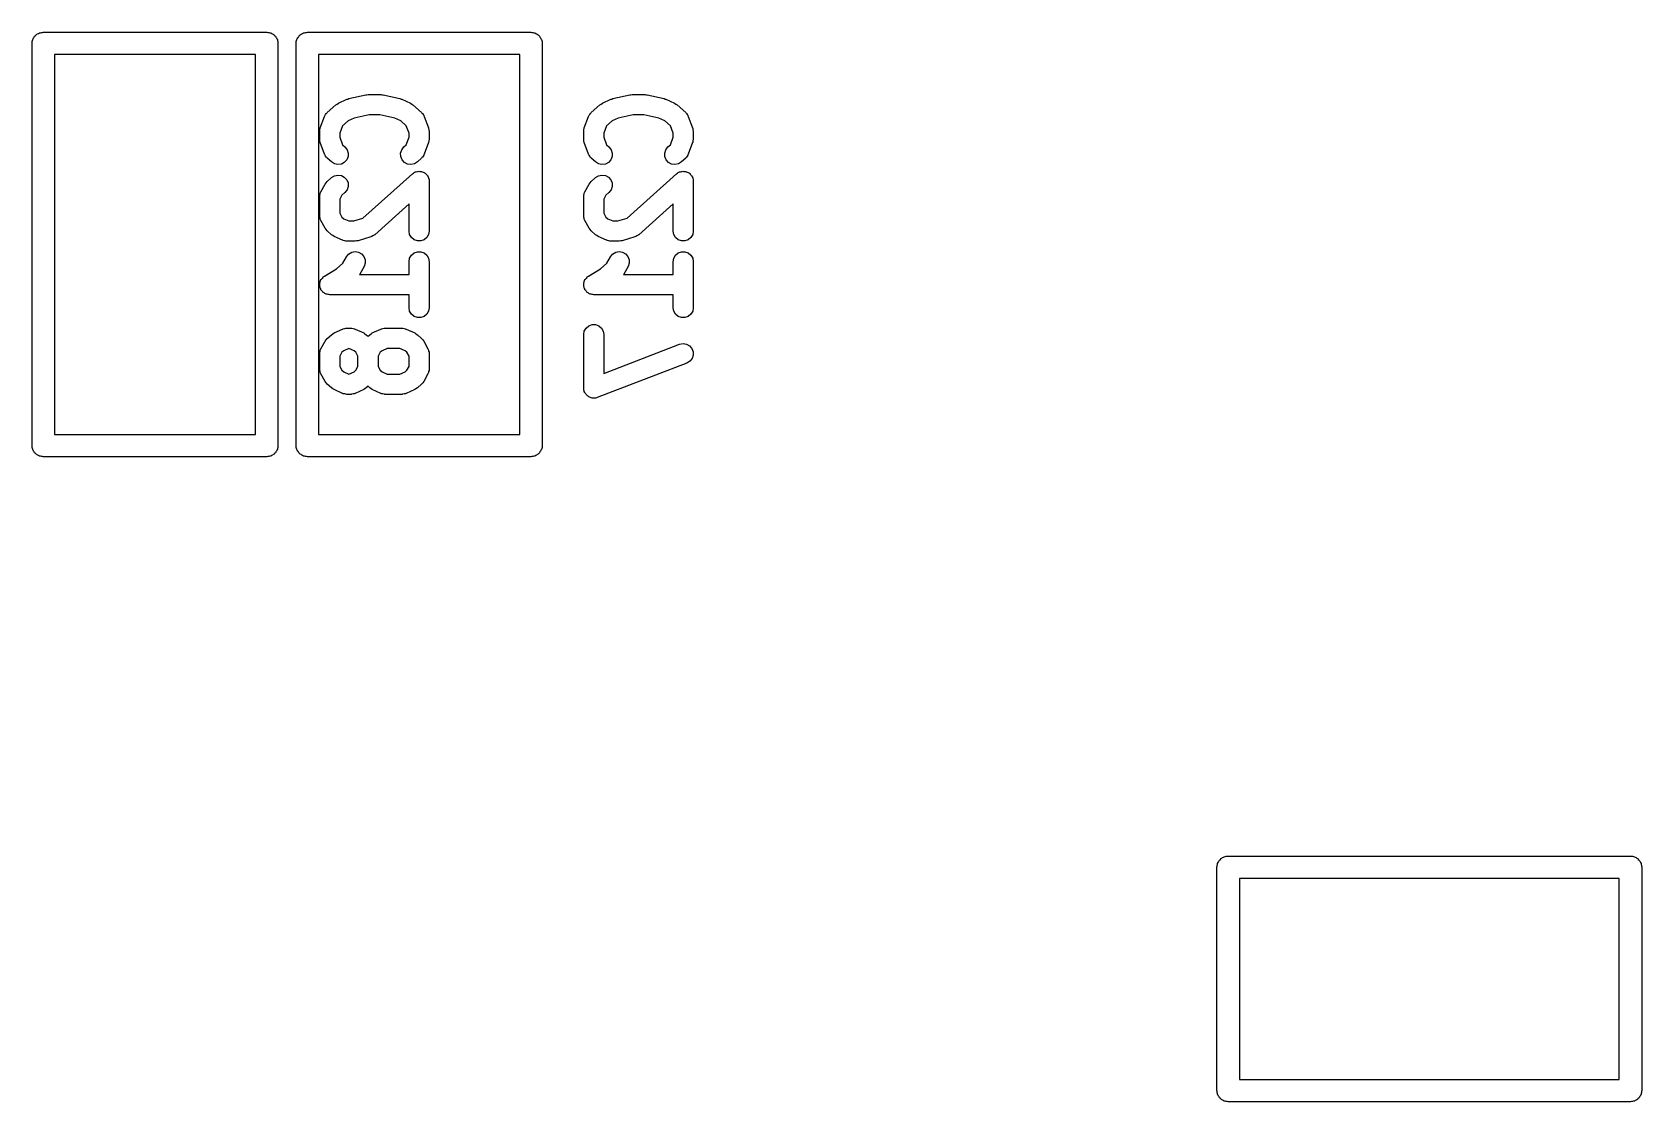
# Model space of a CAD drawing. Extents: x 103 to 139.4, y -103.3 to -91.2.
# Drawn here: x 130.3 to 139.44, y -97.7 to -91.62 of the extents above; entities that cross this region are included whole.
import ezdxf

# ---------------------------------------------------------------- set-up
doc = ezdxf.new("R2010")
doc.units = 0
doc.header["$MEASUREMENT"] = 0
doc.layers.add('BLACK', color=7, linetype='CONTINUOUS')

msp = doc.modelspace()

# ---------------------------------------------------------------- linework, layer by layer
at = {"layer": 'Black'}
for p, q in [((130.302, -91.6718), (130.304, -91.6666)), ((130.302, -91.6774), (130.302, -91.6718)), ((130.302, -91.6829), (130.302, -91.6774)), ((130.302, -93.9689), (130.302, -91.6829)), ((130.304, -91.6666), (130.305, -91.6612)), ((130.305, -91.6612), (130.308, -91.6563)), ((130.308, -91.6563), (130.31, -91.6511)), ((130.31, -91.6511), (130.314, -91.6469)), ((130.314, -91.6469), (130.316, -91.6421)), ((130.316, -91.6421), (130.321, -91.6385)), ((130.321, -91.6385), (130.324, -91.6342)), ((130.324, -91.6342), (130.329, -91.6315)), ((130.329, -91.6315), (130.333, -91.6279)), ((130.333, -91.6279), (130.338, -91.626)), ((130.338, -91.626), (130.343, -91.6232)), ((130.343, -91.6232), (130.349, -91.6222)), ((130.349, -91.6222), (130.354, -91.6203)), ((130.354, -91.6203), (130.36, -91.6203)), ((130.36, -91.6203), (130.365, -91.6194)), ((130.365, -91.6194), (131.635, -91.6194)), ((131.635, -91.6194), (131.64, -91.6203)), ((131.64, -91.6203), (131.646, -91.6203)), ((131.646, -91.6203), (131.651, -91.6222)), ((131.651, -91.6222), (131.657, -91.6232)), ((131.657, -91.6232), (131.662, -91.626)), ((131.662, -91.626), (131.667, -91.6279)), ((131.667, -91.6279), (131.671, -91.6315)), ((131.671, -91.6315), (131.676, -91.6342)), ((131.676, -91.6342), (131.679, -91.6385)), ((131.679, -91.6385), (131.684, -91.6421)), ((131.684, -91.6421), (131.686, -91.6469)), ((131.686, -91.6469), (131.69, -91.6511)), ((131.69, -91.6511), (131.692, -91.6563)), ((131.692, -91.6563), (131.695, -91.6612)), ((131.695, -91.6612), (131.696, -91.6666)), ((131.696, -91.6666), (131.698, -91.6718)), ((131.698, -91.6718), (131.698, -91.6774)), ((131.698, -91.6774), (131.698, -91.6829)), ((131.698, -91.6829), (131.698, -93.9689)), ((131.802, -91.6718), (131.804, -91.6666)), ((131.802, -91.6774), (131.802, -91.6718)), ((131.802, -91.6829), (131.802, -91.6774)), ((131.802, -93.9689), (131.802, -91.6829)), ((131.804, -91.6666), (131.805, -91.6612)), ((131.805, -91.6612), (131.808, -91.6563)), ((131.808, -91.6563), (131.81, -91.6511)), ((131.81, -91.6511), (131.814, -91.6469)), ((131.814, -91.6469), (131.816, -91.6421)), ((131.816, -91.6421), (131.821, -91.6385)), ((131.821, -91.6385), (131.824, -91.6342)), ((131.824, -91.6342), (131.829, -91.6315)), ((131.829, -91.6315), (131.833, -91.6279)), ((131.833, -91.6279), (131.838, -91.626)), ((131.838, -91.626), (131.843, -91.6232)), ((131.843, -91.6232), (131.849, -91.6222)), ((131.849, -91.6222), (131.854, -91.6203)), ((131.854, -91.6203), (131.86, -91.6203)), ((131.86, -91.6203), (131.865, -91.6194)), ((131.865, -91.6194), (133.135, -91.6194)), ((133.135, -91.6194), (133.14, -91.6203)), ((133.14, -91.6203), (133.146, -91.6203)), ((133.146, -91.6203), (133.151, -91.6222)), ((133.151, -91.6222), (133.157, -91.6232)), ((133.157, -91.6232), (133.162, -91.626)), ((133.162, -91.626), (133.167, -91.6279)), ((133.167, -91.6279), (133.171, -91.6315)), ((133.171, -91.6315), (133.176, -91.6342)), ((133.176, -91.6342), (133.179, -91.6385)), ((133.179, -91.6385), (133.184, -91.6421)), ((133.184, -91.6421), (133.186, -91.6469)), ((133.186, -91.6469), (133.19, -91.6511)), ((133.19, -91.6511), (133.192, -91.6563)), ((133.192, -91.6563), (133.195, -91.6612)), ((133.195, -91.6612), (133.196, -91.6666)), ((133.196, -91.6666), (133.198, -91.6718)), ((133.198, -91.6718), (133.198, -91.6774)), ((133.198, -91.6774), (133.198, -91.6829)), ((133.198, -91.6829), (133.198, -93.9689)), ((130.428, -91.7464), (130.428, -93.9054)), ((131.571, -91.7464), (130.428, -91.7464)), ((131.571, -93.9054), (131.571, -91.7464)), ((131.928, -91.7464), (131.928, -93.9054)), ((133.071, -91.7464), (131.928, -91.7464)), ((133.071, -93.9054), (133.071, -91.7464)), ((132.1, -91.9972), (132.197, -91.9755)), ((132.197, -91.9755), (132.203, -91.9752)), ((132.203, -91.9752), (132.21, -91.9741)), ((132.21, -91.9741), (132.282, -91.9741)), ((132.282, -91.9741), (132.288, -91.9752)), ((132.288, -91.9752), (132.295, -91.9755)), ((132.295, -91.9755), (132.391, -91.9972)), ((133.6, -91.9972), (133.697, -91.9755)), ((133.697, -91.9755), (133.703, -91.9752)), ((133.703, -91.9752), (133.71, -91.9741)), ((133.71, -91.9741), (133.782, -91.9741)), ((133.782, -91.9741), (133.788, -91.9752)), ((133.788, -91.9752), (133.795, -91.9755)), ((133.795, -91.9755), (133.891, -91.9972)), ((131.978, -92.0758), (132.026, -92.0323)), ((132.026, -92.0323), (132.034, -92.0276)), ((132.034, -92.0276), (132.041, -92.0226)), ((132.041, -92.0226), (132.089, -92.0009)), ((132.089, -92.0009), (132.095, -91.9995)), ((132.095, -91.9995), (132.1, -91.9972)), ((132.391, -91.9972), (132.397, -91.9995)), ((132.397, -91.9995), (132.402, -92.0009)), ((132.402, -92.0009), (132.451, -92.0226)), ((132.451, -92.0226), (132.458, -92.0276)), ((132.458, -92.0276), (132.465, -92.0323)), ((132.465, -92.0323), (132.514, -92.0758)), ((133.478, -92.0758), (133.526, -92.0323)), ((133.526, -92.0323), (133.534, -92.0276)), ((133.534, -92.0276), (133.541, -92.0226)), ((133.541, -92.0226), (133.589, -92.0009)), ((133.589, -92.0009), (133.595, -91.9995)), ((133.595, -91.9995), (133.6, -91.9972)), ((133.891, -91.9972), (133.897, -91.9995)), ((133.897, -91.9995), (133.902, -92.0009)), ((133.902, -92.0009), (133.951, -92.0226)), ((133.951, -92.0226), (133.958, -92.0276)), ((133.958, -92.0276), (133.965, -92.0323)), ((133.965, -92.0323), (134.014, -92.0758)), ((131.938, -92.1638), (131.962, -92.0985)), ((131.962, -92.0985), (131.964, -92.0951)), ((131.964, -92.0951), (131.966, -92.0915)), ((131.966, -92.0915), (131.969, -92.0866)), ((131.969, -92.0866), (131.972, -92.0813)), ((131.972, -92.0813), (131.975, -92.0789)), ((131.975, -92.0789), (131.978, -92.0758)), ((132.065, -92.1514), (132.049, -92.1939)), ((132.096, -92.1232), (132.065, -92.1514)), ((132.131, -92.1075), (132.096, -92.1232)), ((132.216, -92.0884), (132.131, -92.1075)), ((132.276, -92.0884), (132.216, -92.0884)), ((132.361, -92.1075), (132.276, -92.0884)), ((132.396, -92.1232), (132.361, -92.1075)), ((132.427, -92.1514), (132.396, -92.1232)), ((132.443, -92.1939), (132.427, -92.1514)), ((132.514, -92.0758), (132.516, -92.0789)), ((132.516, -92.0789), (132.519, -92.0813)), ((132.519, -92.0813), (132.522, -92.0866)), ((132.522, -92.0866), (132.526, -92.0915)), ((132.526, -92.0915), (132.527, -92.0951)), ((132.527, -92.0951), (132.529, -92.0985)), ((132.529, -92.0985), (132.553, -92.1638)), ((133.438, -92.1638), (133.462, -92.0985)), ((133.462, -92.0985), (133.464, -92.0951)), ((133.464, -92.0951), (133.466, -92.0915)), ((133.466, -92.0915), (133.469, -92.0866)), ((133.469, -92.0866), (133.472, -92.0813)), ((133.472, -92.0813), (133.475, -92.0789)), ((133.475, -92.0789), (133.478, -92.0758)), ((133.565, -92.1514), (133.549, -92.1939)), ((133.596, -92.1232), (133.565, -92.1514)), ((133.631, -92.1075), (133.596, -92.1232)), ((133.716, -92.0884), (133.631, -92.1075)), ((133.776, -92.0884), (133.716, -92.0884)), ((133.861, -92.1075), (133.776, -92.0884)), ((133.896, -92.1232), (133.861, -92.1075)), ((133.927, -92.1514), (133.896, -92.1232)), ((133.943, -92.1939), (133.927, -92.1514)), ((134.014, -92.0758), (134.016, -92.0789)), ((134.016, -92.0789), (134.019, -92.0813)), ((134.019, -92.0813), (134.022, -92.0866)), ((134.022, -92.0866), (134.026, -92.0915)), ((134.026, -92.0915), (134.027, -92.0951)), ((134.027, -92.0951), (134.029, -92.0985)), ((134.029, -92.0985), (134.053, -92.1638)), ((131.935, -92.1833), (131.936, -92.1736)), ((131.935, -92.1835), (131.935, -92.1833)), ((131.935, -92.1836), (131.935, -92.1835)), ((131.935, -92.2272), (131.935, -92.1836)), ((131.935, -92.2273), (131.935, -92.2272)), ((131.935, -92.2275), (131.935, -92.2273)), ((131.936, -92.2371), (131.935, -92.2275)), ((131.936, -92.1736), (131.938, -92.1641)), ((131.938, -92.2467), (131.936, -92.2371)), ((131.938, -92.1639), (131.938, -92.1638)), ((131.938, -92.1641), (131.938, -92.1639)), ((131.938, -92.2468), (131.938, -92.2467)), ((131.938, -92.247), (131.938, -92.2468)), ((131.962, -92.3123), (131.938, -92.247)), ((132.049, -92.1939), (132.049, -92.2169)), ((132.049, -92.2169), (132.065, -92.2594)), ((132.427, -92.2594), (132.443, -92.2169)), ((132.443, -92.2169), (132.443, -92.1939)), ((132.553, -92.247), (132.529, -92.3123)), ((132.553, -92.1638), (132.553, -92.1639)), ((132.553, -92.1639), (132.554, -92.1641)), ((132.554, -92.2467), (132.553, -92.2468)), ((132.553, -92.2468), (132.553, -92.247)), ((132.554, -92.1641), (132.555, -92.1737)), ((132.555, -92.2371), (132.554, -92.2467)), ((132.555, -92.1737), (132.557, -92.1833)), ((132.557, -92.2275), (132.555, -92.2371)), ((132.557, -92.1833), (132.557, -92.1835)), ((132.557, -92.1835), (132.557, -92.1836)), ((132.557, -92.1836), (132.557, -92.2272)), ((132.557, -92.2272), (132.557, -92.2273)), ((132.557, -92.2273), (132.557, -92.2275)), ((133.435, -92.1833), (133.436, -92.1736)), ((133.435, -92.1835), (133.435, -92.1833)), ((133.435, -92.1836), (133.435, -92.1835)), ((133.435, -92.2272), (133.435, -92.1836)), ((133.435, -92.2273), (133.435, -92.2272)), ((133.435, -92.2275), (133.435, -92.2273)), ((133.436, -92.2371), (133.435, -92.2275)), ((133.436, -92.1736), (133.438, -92.1641)), ((133.438, -92.2467), (133.436, -92.2371)), ((133.438, -92.1639), (133.438, -92.1638)), ((133.438, -92.1641), (133.438, -92.1639)), ((133.438, -92.2468), (133.438, -92.2467)), ((133.438, -92.247), (133.438, -92.2468)), ((133.462, -92.3123), (133.438, -92.247)), ((133.549, -92.1939), (133.549, -92.2169)), ((133.549, -92.2169), (133.565, -92.2594)), ((133.927, -92.2594), (133.943, -92.2169)), ((133.943, -92.2169), (133.943, -92.1939)), ((134.053, -92.247), (134.029, -92.3123)), ((134.053, -92.1638), (134.053, -92.1639)), ((134.053, -92.1639), (134.054, -92.1641)), ((134.054, -92.2467), (134.053, -92.2468)), ((134.053, -92.2468), (134.053, -92.247)), ((134.054, -92.1641), (134.055, -92.1737)), ((134.055, -92.2371), (134.054, -92.2467)), ((134.055, -92.1737), (134.057, -92.1833)), ((134.057, -92.2275), (134.055, -92.2371)), ((134.057, -92.1833), (134.057, -92.1835)), ((134.057, -92.1835), (134.057, -92.1836)), ((134.057, -92.1836), (134.057, -92.2272)), ((134.057, -92.2272), (134.057, -92.2273)), ((134.057, -92.2273), (134.057, -92.2275)), ((131.964, -92.3157), (131.962, -92.3123)), ((131.966, -92.3193), (131.964, -92.3157)), ((131.969, -92.3242), (131.966, -92.3193)), ((131.972, -92.3295), (131.969, -92.3242)), ((131.975, -92.3319), (131.972, -92.3295)), ((131.978, -92.335), (131.975, -92.3319)), ((132.002, -92.3567), (131.978, -92.335)), ((132.065, -92.2594), (132.078, -92.2718)), ((132.078, -92.2718), (132.091, -92.2874)), ((132.096, -92.3261), (132.089, -92.3445)), ((132.091, -92.2874), (132.097, -92.3063)), ((132.097, -92.3063), (132.096, -92.3261)), ((132.395, -92.3063), (132.401, -92.2874)), ((132.396, -92.3261), (132.395, -92.3063)), ((132.403, -92.3445), (132.396, -92.3261)), ((132.401, -92.2874), (132.413, -92.2718)), ((132.413, -92.2718), (132.427, -92.2594)), ((132.514, -92.335), (132.49, -92.3567)), ((132.516, -92.3319), (132.514, -92.335)), ((132.519, -92.3295), (132.516, -92.3319)), ((132.522, -92.3242), (132.519, -92.3295)), ((132.526, -92.3193), (132.522, -92.3242)), ((132.527, -92.3157), (132.526, -92.3193)), ((132.529, -92.3123), (132.527, -92.3157)), ((133.464, -92.3157), (133.462, -92.3123)), ((133.466, -92.3193), (133.464, -92.3157)), ((133.469, -92.3242), (133.466, -92.3193)), ((133.472, -92.3295), (133.469, -92.3242)), ((133.475, -92.3319), (133.472, -92.3295)), ((133.478, -92.335), (133.475, -92.3319)), ((133.502, -92.3567), (133.478, -92.335)), ((133.565, -92.2594), (133.578, -92.2718)), ((133.578, -92.2718), (133.591, -92.2874)), ((133.596, -92.3261), (133.589, -92.3445)), ((133.591, -92.2874), (133.597, -92.3063)), ((133.597, -92.3063), (133.596, -92.3261)), ((133.895, -92.3063), (133.901, -92.2874)), ((133.896, -92.3261), (133.895, -92.3063)), ((133.903, -92.3445), (133.896, -92.3261)), ((133.901, -92.2874), (133.913, -92.2718)), ((133.913, -92.2718), (133.927, -92.2594)), ((134.014, -92.335), (133.99, -92.3567)), ((134.016, -92.3319), (134.014, -92.335)), ((134.019, -92.3295), (134.016, -92.3319)), ((134.022, -92.3242), (134.019, -92.3295)), ((134.026, -92.3193), (134.022, -92.3242)), ((134.027, -92.3157), (134.026, -92.3193)), ((134.029, -92.3123), (134.027, -92.3157)), ((132.019, -92.3672), (132.002, -92.3567)), ((132.002, -92.4459), (132.019, -92.4354)), ((132.038, -92.3714), (132.019, -92.3672)), ((132.019, -92.4354), (132.038, -92.4313)), ((132.058, -92.3686), (132.038, -92.3714)), ((132.038, -92.4313), (132.058, -92.4341)), ((132.075, -92.3593), (132.058, -92.3686)), ((132.058, -92.4341), (132.075, -92.4434)), ((132.089, -92.3445), (132.075, -92.3593)), ((132.181, -92.6768), (132.462, -92.4242)), ((132.416, -92.3593), (132.403, -92.3445)), ((132.434, -92.3686), (132.416, -92.3593)), ((132.453, -92.3714), (132.434, -92.3686)), ((132.473, -92.3672), (132.453, -92.3714)), ((132.462, -92.4242), (132.467, -92.421)), ((132.467, -92.421), (132.471, -92.4172)), ((132.471, -92.4172), (132.475, -92.4158)), ((132.49, -92.3567), (132.473, -92.3672)), ((132.475, -92.4158), (132.478, -92.4137)), ((132.478, -92.4137), (132.484, -92.4124)), ((132.484, -92.4124), (132.49, -92.4104)), ((132.49, -92.4104), (132.494, -92.4104)), ((132.494, -92.4104), (132.498, -92.4095)), ((132.498, -92.4095), (132.504, -92.4104)), ((132.504, -92.4104), (132.51, -92.4104)), ((132.51, -92.4104), (132.514, -92.4117)), ((132.514, -92.4117), (132.517, -92.4123)), ((132.517, -92.4123), (132.523, -92.4151)), ((132.523, -92.4151), (132.528, -92.4172)), ((132.528, -92.4172), (132.531, -92.4197)), ((132.531, -92.4197), (132.535, -92.4216)), ((132.535, -92.4216), (132.539, -92.4261)), ((132.539, -92.4261), (132.544, -92.4299)), ((132.544, -92.4299), (132.546, -92.4334)), ((132.546, -92.4334), (132.548, -92.4364)), ((133.519, -92.3672), (133.502, -92.3567)), ((133.502, -92.4459), (133.519, -92.4354)), ((133.538, -92.3714), (133.519, -92.3672)), ((133.519, -92.4354), (133.538, -92.4313)), ((133.558, -92.3686), (133.538, -92.3714)), ((133.538, -92.4313), (133.558, -92.4341)), ((133.575, -92.3593), (133.558, -92.3686)), ((133.558, -92.4341), (133.575, -92.4434)), ((133.589, -92.3445), (133.575, -92.3593)), ((133.681, -92.6768), (133.962, -92.4242)), ((133.916, -92.3593), (133.903, -92.3445)), ((133.934, -92.3686), (133.916, -92.3593)), ((133.953, -92.3714), (133.934, -92.3686)), ((133.973, -92.3672), (133.953, -92.3714)), ((133.962, -92.4242), (133.967, -92.421)), ((133.967, -92.421), (133.971, -92.4172)), ((133.971, -92.4172), (133.975, -92.4158)), ((133.99, -92.3567), (133.973, -92.3672)), ((133.975, -92.4158), (133.978, -92.4137)), ((133.978, -92.4137), (133.984, -92.4124)), ((133.984, -92.4124), (133.99, -92.4104)), ((133.99, -92.4104), (133.994, -92.4104)), ((133.994, -92.4104), (133.998, -92.4095)), ((133.998, -92.4095), (134.004, -92.4104)), ((134.004, -92.4104), (134.01, -92.4104)), ((134.01, -92.4104), (134.014, -92.4117)), ((134.014, -92.4117), (134.017, -92.4123)), ((134.017, -92.4123), (134.023, -92.4151)), ((134.023, -92.4151), (134.028, -92.4172)), ((134.028, -92.4172), (134.031, -92.4197)), ((134.031, -92.4197), (134.035, -92.4216)), ((134.035, -92.4216), (134.039, -92.4261)), ((134.039, -92.4261), (134.044, -92.4299)), ((134.044, -92.4299), (134.046, -92.4334)), ((134.046, -92.4334), (134.048, -92.4364)), ((131.94, -92.5303), (131.942, -92.526)), ((131.942, -92.526), (131.966, -92.4824)), ((131.966, -92.4824), (131.972, -92.4751)), ((131.972, -92.4751), (131.978, -92.4677)), ((131.978, -92.4677), (132.002, -92.4459)), ((132.075, -92.4434), (132.089, -92.4581)), ((132.091, -92.5153), (132.078, -92.5309)), ((132.089, -92.4581), (132.096, -92.4765)), ((132.097, -92.4964), (132.091, -92.5153)), ((132.096, -92.4765), (132.097, -92.4964)), ((132.548, -92.4364), (132.551, -92.4419)), ((132.551, -92.4419), (132.554, -92.4471)), ((132.554, -92.4471), (132.554, -92.4511)), ((132.554, -92.4511), (132.556, -92.4548)), ((132.556, -92.4548), (132.556, -92.4608)), ((132.556, -92.4608), (132.557, -92.4666)), ((132.557, -92.4666), (132.557, -92.7497)), ((133.44, -92.5303), (133.442, -92.526)), ((133.442, -92.526), (133.466, -92.4824)), ((133.466, -92.4824), (133.472, -92.4751)), ((133.472, -92.4751), (133.478, -92.4677)), ((133.478, -92.4677), (133.502, -92.4459)), ((133.575, -92.4434), (133.589, -92.4581)), ((133.591, -92.5153), (133.578, -92.5309)), ((133.589, -92.4581), (133.596, -92.4765)), ((133.597, -92.4964), (133.591, -92.5153)), ((133.596, -92.4765), (133.597, -92.4964)), ((134.048, -92.4364), (134.051, -92.4419)), ((134.051, -92.4419), (134.054, -92.4471)), ((134.054, -92.4471), (134.054, -92.4511)), ((134.054, -92.4511), (134.056, -92.4548)), ((134.056, -92.4548), (134.056, -92.4608)), ((134.056, -92.4608), (134.057, -92.4666)), ((134.057, -92.4666), (134.057, -92.7497)), ((131.935, -92.5447), (131.937, -92.5396)), ((131.935, -92.5493), (131.935, -92.5447)), ((131.935, -92.5537), (131.935, -92.5493)), ((131.935, -92.6626), (131.935, -92.5537)), ((131.937, -92.5396), (131.938, -92.5342)), ((131.938, -92.5342), (131.94, -92.5303)), ((132.061, -92.5463), (132.049, -92.5685)), ((132.049, -92.5685), (132.049, -92.6478)), ((132.078, -92.5309), (132.061, -92.5463)), ((132.443, -92.595), (132.248, -92.7704)), ((132.443, -92.7497), (132.443, -92.595)), ((133.435, -92.5447), (133.437, -92.5396)), ((133.435, -92.5493), (133.435, -92.5447)), ((133.435, -92.5537), (133.435, -92.5493)), ((133.435, -92.6626), (133.435, -92.5537)), ((133.437, -92.5396), (133.438, -92.5342)), ((133.438, -92.5342), (133.44, -92.5303)), ((133.561, -92.5463), (133.549, -92.5685)), ((133.549, -92.5685), (133.549, -92.6478)), ((133.578, -92.5309), (133.561, -92.5463)), ((133.943, -92.595), (133.748, -92.7704)), ((133.943, -92.7497), (133.943, -92.595)), ((131.935, -92.6671), (131.935, -92.6626)), ((131.935, -92.6716), (131.935, -92.6671)), ((131.937, -92.6767), (131.935, -92.6716)), ((131.938, -92.6821), (131.937, -92.6767)), ((131.94, -92.6861), (131.938, -92.6821)), ((131.942, -92.6903), (131.94, -92.6861)), ((131.966, -92.7339), (131.942, -92.6903)), ((132.049, -92.6478), (132.061, -92.67)), ((132.061, -92.67), (132.072, -92.6795)), ((132.072, -92.6795), (132.101, -92.6925)), ((132.101, -92.6925), (132.129, -92.6925)), ((132.129, -92.6925), (132.181, -92.6768)), ((133.435, -92.6671), (133.435, -92.6626)), ((133.435, -92.6716), (133.435, -92.6671)), ((133.437, -92.6767), (133.435, -92.6716)), ((133.438, -92.6821), (133.437, -92.6767)), ((133.44, -92.6861), (133.438, -92.6821)), ((133.442, -92.6903), (133.44, -92.6861)), ((133.466, -92.7339), (133.442, -92.6903)), ((133.549, -92.6478), (133.561, -92.67)), ((133.561, -92.67), (133.572, -92.6795)), ((133.572, -92.6795), (133.601, -92.6925)), ((133.601, -92.6925), (133.629, -92.6925)), ((133.629, -92.6925), (133.681, -92.6768)), ((131.972, -92.7412), (131.966, -92.7339)), ((131.978, -92.7486), (131.972, -92.7412)), ((132.002, -92.7704), (131.978, -92.7486)), ((132.009, -92.7751), (132.002, -92.7704)), ((132.017, -92.78), (132.009, -92.7751)), ((132.065, -92.8018), (132.017, -92.78)), ((132.226, -92.7826), (132.153, -92.8044)), ((132.228, -92.7814), (132.226, -92.7826)), ((132.231, -92.7809), (132.228, -92.7814)), ((132.237, -92.777), (132.231, -92.7809)), ((132.244, -92.7737), (132.237, -92.777)), ((132.246, -92.7718), (132.244, -92.7737)), ((132.248, -92.7704), (132.246, -92.7718)), ((132.446, -92.7692), (132.443, -92.7497)), ((132.456, -92.7864), (132.446, -92.7692)), ((132.471, -92.7992), (132.456, -92.7864)), ((132.49, -92.806), (132.471, -92.7992)), ((132.528, -92.7992), (132.51, -92.806)), ((132.544, -92.7864), (132.528, -92.7992)), ((132.554, -92.7692), (132.544, -92.7864)), ((132.557, -92.7497), (132.554, -92.7692)), ((133.472, -92.7412), (133.466, -92.7339)), ((133.478, -92.7486), (133.472, -92.7412)), ((133.502, -92.7704), (133.478, -92.7486)), ((133.509, -92.7751), (133.502, -92.7704)), ((133.517, -92.78), (133.509, -92.7751)), ((133.565, -92.8018), (133.517, -92.78)), ((133.726, -92.7826), (133.653, -92.8044)), ((133.728, -92.7814), (133.726, -92.7826)), ((133.731, -92.7809), (133.728, -92.7814)), ((133.737, -92.777), (133.731, -92.7809)), ((133.744, -92.7737), (133.737, -92.777)), ((133.746, -92.7718), (133.744, -92.7737)), ((133.748, -92.7704), (133.746, -92.7718)), ((133.946, -92.7692), (133.943, -92.7497)), ((133.956, -92.7864), (133.946, -92.7692)), ((133.971, -92.7992), (133.956, -92.7864)), ((133.99, -92.806), (133.971, -92.7992)), ((134.028, -92.7992), (134.01, -92.806)), ((134.044, -92.7864), (134.028, -92.7992)), ((134.054, -92.7692), (134.044, -92.7864)), ((134.057, -92.7497), (134.054, -92.7692)), ((132.067, -92.8023), (132.065, -92.8018)), ((132.069, -92.8034), (132.067, -92.8023)), ((132.077, -92.8047), (132.069, -92.8034)), ((132.084, -92.8067), (132.077, -92.8047)), ((132.086, -92.8065), (132.084, -92.8067)), ((132.089, -92.8068), (132.086, -92.8065)), ((132.087, -92.8961), (132.099, -92.8807)), ((132.137, -92.8068), (132.089, -92.8068)), ((132.099, -92.8807), (132.117, -92.8705)), ((132.117, -92.8705), (132.136, -92.8667)), ((132.136, -92.8667), (132.156, -92.8698)), ((132.145, -92.8054), (132.137, -92.8068)), ((132.153, -92.8044), (132.145, -92.8054)), ((132.156, -92.8698), (132.173, -92.8795)), ((132.173, -92.8795), (132.186, -92.8945)), ((132.446, -92.9043), (132.456, -92.8871)), ((132.456, -92.8871), (132.471, -92.8744)), ((132.471, -92.8744), (132.49, -92.8676)), ((132.51, -92.806), (132.49, -92.806)), ((132.49, -92.8676), (132.51, -92.8676)), ((132.51, -92.8676), (132.528, -92.8744)), ((132.528, -92.8744), (132.544, -92.8871)), ((132.544, -92.8871), (132.554, -92.9043)), ((133.567, -92.8023), (133.565, -92.8018)), ((133.569, -92.8034), (133.567, -92.8023)), ((133.577, -92.8047), (133.569, -92.8034)), ((133.584, -92.8067), (133.577, -92.8047)), ((133.586, -92.8065), (133.584, -92.8067)), ((133.589, -92.8068), (133.586, -92.8065)), ((133.587, -92.8961), (133.599, -92.8807)), ((133.637, -92.8068), (133.589, -92.8068)), ((133.599, -92.8807), (133.617, -92.8705)), ((133.617, -92.8705), (133.636, -92.8667)), ((133.636, -92.8667), (133.656, -92.8698)), ((133.645, -92.8054), (133.637, -92.8068)), ((133.653, -92.8044), (133.645, -92.8054)), ((133.656, -92.8698), (133.673, -92.8795)), ((133.673, -92.8795), (133.686, -92.8945)), ((133.946, -92.9043), (133.956, -92.8871)), ((133.956, -92.8871), (133.971, -92.8744)), ((133.971, -92.8744), (133.99, -92.8676)), ((134.01, -92.806), (133.99, -92.806)), ((133.99, -92.8676), (134.01, -92.8676)), ((134.01, -92.8676), (134.028, -92.8744)), ((134.028, -92.8744), (134.044, -92.8871)), ((134.044, -92.8871), (134.054, -92.9043)), ((131.962, -93.0055), (132.03, -92.9648)), ((132.03, -92.9648), (132.067, -92.9313)), ((132.067, -92.9313), (132.087, -92.8961)), ((132.187, -92.9516), (132.163, -92.9951)), ((132.186, -92.8945), (132.193, -92.913)), ((132.193, -92.9328), (132.187, -92.9516)), ((132.193, -92.913), (132.193, -92.9328)), ((132.443, -92.9238), (132.446, -92.9043)), ((132.443, -92.9973), (132.443, -92.9238)), ((132.554, -92.9043), (132.557, -92.9238)), ((132.557, -92.9238), (132.557, -93.1851)), ((133.462, -93.0055), (133.53, -92.9648)), ((133.53, -92.9648), (133.567, -92.9313)), ((133.567, -92.9313), (133.587, -92.8961)), ((133.687, -92.9516), (133.663, -92.9951)), ((133.686, -92.8945), (133.693, -92.913)), ((133.693, -92.9328), (133.687, -92.9516)), ((133.693, -92.913), (133.693, -92.9328)), ((133.943, -92.9238), (133.946, -92.9043)), ((133.943, -92.9973), (133.943, -92.9238)), ((134.054, -92.9043), (134.057, -92.9238)), ((134.057, -92.9238), (134.057, -93.1851)), ((131.935, -93.0554), (131.936, -93.05)), ((131.936, -93.0599), (131.935, -93.0554)), ((131.936, -93.0446), (131.937, -93.0403)), ((131.936, -93.05), (131.936, -93.0446)), ((131.936, -93.0644), (131.936, -93.0599)), ((131.937, -93.0695), (131.936, -93.0644)), ((131.937, -93.0403), (131.938, -93.0358)), ((131.938, -93.0749), (131.937, -93.0695)), ((131.938, -93.0358), (131.94, -93.031)), ((131.941, -93.0788), (131.938, -93.0749)), ((131.94, -93.031), (131.942, -93.0259)), ((131.942, -93.0259), (131.945, -93.0224)), ((131.945, -93.0224), (131.947, -93.0185)), ((131.947, -93.0185), (131.952, -93.0149)), ((131.952, -93.0149), (131.955, -93.0107)), ((131.955, -93.0107), (131.959, -93.0084)), ((131.959, -93.0084), (131.962, -93.0055)), ((132.163, -92.9951), (132.161, -92.9973)), ((132.161, -92.9973), (132.443, -92.9973)), ((133.435, -93.0554), (133.436, -93.05)), ((133.436, -93.0599), (133.435, -93.0554)), ((133.436, -93.0446), (133.437, -93.0403)), ((133.436, -93.05), (133.436, -93.0446)), ((133.436, -93.0644), (133.436, -93.0599)), ((133.437, -93.0695), (133.436, -93.0644)), ((133.437, -93.0403), (133.438, -93.0358)), ((133.438, -93.0749), (133.437, -93.0695)), ((133.438, -93.0358), (133.44, -93.031)), ((133.441, -93.0788), (133.438, -93.0749)), ((133.44, -93.031), (133.442, -93.0259)), ((133.442, -93.0259), (133.445, -93.0224)), ((133.445, -93.0224), (133.447, -93.0185)), ((133.447, -93.0185), (133.452, -93.0149)), ((133.452, -93.0149), (133.455, -93.0107)), ((133.455, -93.0107), (133.459, -93.0084)), ((133.459, -93.0084), (133.462, -93.0055)), ((133.663, -92.9951), (133.661, -92.9973)), ((133.661, -92.9973), (133.943, -92.9973)), ((131.942, -93.0831), (131.941, -93.0788)), ((131.946, -93.0872), (131.942, -93.0831)), ((131.949, -93.0919), (131.946, -93.0872)), ((131.952, -93.0948), (131.949, -93.0919)), ((131.955, -93.0983), (131.952, -93.0948)), ((131.96, -93.101), (131.955, -93.0983)), ((131.964, -93.1044), (131.96, -93.101)), ((131.968, -93.1059), (131.964, -93.1044)), ((131.972, -93.1082), (131.968, -93.1059)), ((131.978, -93.1091), (131.972, -93.1082)), ((131.983, -93.1109), (131.978, -93.1091)), ((131.987, -93.1108), (131.983, -93.1109)), ((131.992, -93.1116), (131.987, -93.1108)), ((132.443, -93.1116), (131.992, -93.1116)), ((132.443, -93.1851), (132.443, -93.1116)), ((133.442, -93.0831), (133.441, -93.0788)), ((133.446, -93.0872), (133.442, -93.0831)), ((133.449, -93.0919), (133.446, -93.0872)), ((133.452, -93.0948), (133.449, -93.0919)), ((133.455, -93.0983), (133.452, -93.0948)), ((133.46, -93.101), (133.455, -93.0983)), ((133.464, -93.1044), (133.46, -93.101)), ((133.468, -93.1059), (133.464, -93.1044)), ((133.472, -93.1082), (133.468, -93.1059)), ((133.478, -93.1091), (133.472, -93.1082)), ((133.483, -93.1109), (133.478, -93.1091)), ((133.487, -93.1108), (133.483, -93.1109)), ((133.492, -93.1116), (133.487, -93.1108)), ((133.943, -93.1116), (133.492, -93.1116)), ((133.943, -93.1851), (133.943, -93.1116)), ((132.446, -93.2047), (132.443, -93.1851)), ((132.456, -93.2218), (132.446, -93.2047)), ((132.471, -93.2346), (132.456, -93.2218)), ((132.49, -93.2414), (132.471, -93.2346)), ((132.51, -93.2414), (132.49, -93.2414)), ((132.528, -93.2346), (132.51, -93.2414)), ((132.544, -93.2218), (132.528, -93.2346)), ((132.554, -93.2047), (132.544, -93.2218)), ((132.557, -93.1851), (132.554, -93.2047)), ((133.946, -93.2047), (133.943, -93.1851)), ((133.956, -93.2218), (133.946, -93.2047)), ((133.971, -93.2346), (133.956, -93.2218)), ((133.99, -93.2414), (133.971, -93.2346)), ((134.01, -93.2414), (133.99, -93.2414)), ((134.028, -93.2346), (134.01, -93.2414)), ((134.044, -93.2218), (134.028, -93.2346)), ((134.054, -93.2047), (134.044, -93.2218)), ((134.057, -93.1851), (134.054, -93.2047)), ((131.978, -93.3603), (132.002, -93.3386)), ((132.002, -93.3386), (132.009, -93.3339)), ((132.009, -93.3339), (132.017, -93.3289)), ((132.017, -93.3289), (132.065, -93.3072)), ((132.065, -93.3072), (132.067, -93.3066)), ((132.067, -93.3066), (132.069, -93.3056)), ((132.069, -93.3056), (132.077, -93.3042)), ((132.077, -93.3042), (132.084, -93.3023)), ((132.084, -93.3023), (132.086, -93.3025)), ((132.086, -93.3025), (132.089, -93.3021)), ((132.089, -93.3021), (132.113, -93.3021)), ((132.113, -93.3021), (132.115, -93.3025)), ((132.115, -93.3025), (132.117, -93.3023)), ((132.117, -93.3023), (132.125, -93.3042)), ((132.125, -93.3042), (132.132, -93.3056)), ((132.132, -93.3056), (132.134, -93.3066)), ((132.134, -93.3066), (132.136, -93.3072)), ((132.136, -93.3072), (132.185, -93.3289)), ((132.185, -93.3289), (132.192, -93.3339)), ((132.192, -93.3339), (132.199, -93.3386)), ((132.199, -93.3386), (132.21, -93.3477)), ((132.21, -93.3477), (132.22, -93.3386)), ((132.22, -93.3386), (132.227, -93.3339)), ((132.227, -93.3339), (132.234, -93.3289)), ((132.234, -93.3289), (132.283, -93.3072)), ((132.283, -93.3072), (132.285, -93.3066)), ((132.285, -93.3066), (132.287, -93.3056)), ((132.287, -93.3056), (132.294, -93.3042)), ((132.294, -93.3042), (132.302, -93.3023)), ((132.302, -93.3023), (132.304, -93.3025)), ((132.304, -93.3025), (132.306, -93.3021)), ((132.306, -93.3021), (132.403, -93.3021)), ((132.403, -93.3021), (132.405, -93.3025)), ((132.405, -93.3025), (132.407, -93.3023)), ((132.407, -93.3023), (132.415, -93.3042)), ((132.415, -93.3042), (132.423, -93.3056)), ((132.423, -93.3056), (132.424, -93.3066)), ((132.424, -93.3066), (132.427, -93.3072)), ((132.427, -93.3072), (132.475, -93.3289)), ((132.475, -93.3289), (132.482, -93.3339)), ((132.482, -93.3339), (132.49, -93.3386)), ((132.49, -93.3386), (132.514, -93.3603)), ((133.435, -93.3375), (133.438, -93.318)), ((133.435, -93.6423), (133.435, -93.3375)), ((133.438, -93.318), (133.448, -93.3008)), ((133.448, -93.3008), (133.463, -93.288)), ((133.463, -93.288), (133.482, -93.2812)), ((133.482, -93.2812), (133.502, -93.2812)), ((133.502, -93.2812), (133.52, -93.288)), ((133.52, -93.288), (133.536, -93.3008)), ((133.536, -93.3008), (133.546, -93.318)), ((133.546, -93.318), (133.549, -93.3375)), ((133.549, -93.3375), (133.549, -93.559)), ((131.935, -93.4374), (131.937, -93.4322)), ((131.935, -93.4419), (131.935, -93.4374)), ((131.937, -93.4322), (131.938, -93.4268)), ((131.938, -93.4268), (131.94, -93.4229)), ((131.94, -93.4229), (131.942, -93.4186)), ((131.942, -93.4186), (131.966, -93.3751)), ((131.966, -93.3751), (131.972, -93.3677)), ((131.972, -93.3677), (131.978, -93.3603)), ((132.061, -93.4389), (132.049, -93.4612)), ((132.072, -93.4295), (132.061, -93.4389)), ((132.101, -93.4165), (132.072, -93.4295)), ((132.13, -93.4295), (132.101, -93.4165)), ((132.14, -93.4389), (132.13, -93.4295)), ((132.152, -93.4612), (132.14, -93.4389)), ((132.279, -93.4389), (132.267, -93.4612)), ((132.29, -93.4295), (132.279, -93.4389)), ((132.319, -93.4164), (132.29, -93.4295)), ((132.391, -93.4164), (132.319, -93.4164)), ((132.42, -93.4295), (132.391, -93.4164)), ((132.43, -93.4389), (132.42, -93.4295)), ((132.443, -93.4612), (132.43, -93.4389)), ((132.514, -93.3603), (132.52, -93.3677)), ((132.52, -93.3677), (132.526, -93.3751)), ((132.526, -93.3751), (132.55, -93.4186)), ((132.55, -93.4186), (132.551, -93.4229)), ((132.551, -93.4229), (132.554, -93.4268)), ((132.554, -93.4268), (132.554, -93.4322)), ((132.554, -93.4322), (132.556, -93.4374)), ((132.556, -93.4374), (132.556, -93.4419)), ((133.549, -93.559), (133.979, -93.393)), ((133.979, -93.393), (133.999, -93.3892)), ((133.999, -93.3892), (134.018, -93.3923)), ((134.018, -93.3923), (134.036, -93.4019)), ((134.036, -93.4019), (134.049, -93.4168)), ((134.049, -93.4168), (134.056, -93.4354)), ((134.056, -93.4354), (134.056, -93.4552)), ((131.935, -93.4464), (131.935, -93.4419)), ((131.935, -93.5334), (131.935, -93.4464)), ((132.049, -93.4612), (132.049, -93.5186)), ((132.049, -93.5186), (132.061, -93.5409)), ((132.14, -93.5409), (132.152, -93.5186)), ((132.152, -93.5186), (132.152, -93.4612)), ((132.267, -93.4612), (132.267, -93.5186)), ((132.267, -93.5186), (132.279, -93.5409)), ((132.43, -93.5409), (132.443, -93.5186)), ((132.443, -93.5186), (132.443, -93.4612)), ((132.556, -93.4419), (132.557, -93.4464)), ((132.557, -93.4464), (132.557, -93.5334)), ((134.02, -93.4997), (133.512, -93.6956)), ((134.037, -93.4894), (134.02, -93.4997)), ((134.05, -93.474), (134.037, -93.4894)), ((134.056, -93.4552), (134.05, -93.474)), ((131.935, -93.5379), (131.935, -93.5334)), ((131.935, -93.5424), (131.935, -93.5379)), ((131.937, -93.5476), (131.935, -93.5424)), ((131.938, -93.553), (131.937, -93.5476)), ((131.94, -93.5569), (131.938, -93.553)), ((131.942, -93.5612), (131.94, -93.5569)), ((131.966, -93.6047), (131.942, -93.5612)), ((131.972, -93.612), (131.966, -93.6047)), ((131.978, -93.6195), (131.972, -93.612)), ((132.002, -93.6412), (131.978, -93.6195)), ((132.061, -93.5409), (132.072, -93.5503)), ((132.072, -93.5503), (132.101, -93.5633)), ((132.101, -93.5633), (132.13, -93.5503)), ((132.13, -93.5503), (132.14, -93.5409)), ((132.279, -93.5409), (132.289, -93.5503)), ((132.289, -93.5503), (132.319, -93.5634)), ((132.319, -93.5634), (132.391, -93.5634)), ((132.391, -93.5634), (132.42, -93.5503)), ((132.42, -93.5503), (132.43, -93.5409)), ((132.514, -93.6195), (132.49, -93.6412)), ((132.52, -93.6121), (132.514, -93.6195)), ((132.526, -93.6047), (132.52, -93.6121)), ((132.55, -93.5612), (132.526, -93.6047)), ((132.551, -93.5569), (132.55, -93.5612)), ((132.554, -93.553), (132.551, -93.5569)), ((132.556, -93.5424), (132.554, -93.5476)), ((132.554, -93.5476), (132.554, -93.553)), ((132.557, -93.5334), (132.556, -93.5379)), ((132.556, -93.5379), (132.556, -93.5424)), ((132.009, -93.6459), (132.002, -93.6412)), ((132.017, -93.6509), (132.009, -93.6459)), ((132.065, -93.6726), (132.017, -93.6509)), ((132.067, -93.6732), (132.065, -93.6726)), ((132.069, -93.6742), (132.067, -93.6732)), ((132.077, -93.6756), (132.069, -93.6742)), ((132.084, -93.6775), (132.077, -93.6756)), ((132.086, -93.6773), (132.084, -93.6775)), ((132.089, -93.6777), (132.086, -93.6773)), ((132.113, -93.6777), (132.089, -93.6777)), ((132.115, -93.6773), (132.113, -93.6777)), ((132.117, -93.6775), (132.115, -93.6773)), ((132.125, -93.6756), (132.117, -93.6775)), ((132.132, -93.6742), (132.125, -93.6756)), ((132.134, -93.6732), (132.132, -93.6742)), ((132.136, -93.6726), (132.134, -93.6732)), ((132.185, -93.6509), (132.136, -93.6726)), ((132.192, -93.6459), (132.185, -93.6509)), ((132.199, -93.6412), (132.192, -93.6459)), ((132.21, -93.6321), (132.199, -93.6412)), ((132.22, -93.6412), (132.21, -93.6321)), ((132.227, -93.6459), (132.22, -93.6412)), ((132.234, -93.6509), (132.227, -93.6459)), ((132.283, -93.6726), (132.234, -93.6509)), ((132.285, -93.6732), (132.283, -93.6726)), ((132.287, -93.6742), (132.285, -93.6732)), ((132.294, -93.6756), (132.287, -93.6742)), ((132.302, -93.6775), (132.294, -93.6756)), ((132.304, -93.6773), (132.302, -93.6775)), ((132.306, -93.6777), (132.304, -93.6773)), ((132.403, -93.6777), (132.306, -93.6777)), ((132.405, -93.6773), (132.403, -93.6777)), ((132.407, -93.6775), (132.405, -93.6773)), ((132.415, -93.6756), (132.407, -93.6775)), ((132.423, -93.6742), (132.415, -93.6756)), ((132.424, -93.6732), (132.423, -93.6742)), ((132.427, -93.6726), (132.424, -93.6732)), ((132.475, -93.6509), (132.427, -93.6726)), ((132.482, -93.6459), (132.475, -93.6509)), ((132.49, -93.6412), (132.482, -93.6459)), ((133.436, -93.6478), (133.435, -93.6423)), ((133.436, -93.6533), (133.436, -93.6478)), ((133.437, -93.6575), (133.436, -93.6533)), ((133.438, -93.6619), (133.437, -93.6575)), ((133.441, -93.6666), (133.438, -93.6619)), ((133.443, -93.6718), (133.441, -93.6666)), ((133.446, -93.6752), (133.443, -93.6718)), ((133.448, -93.679), (133.446, -93.6752)), ((133.452, -93.6826), (133.448, -93.679)), ((133.456, -93.6868), (133.452, -93.6826)), ((133.46, -93.6889), (133.456, -93.6868)), ((133.463, -93.6918), (133.46, -93.6889)), ((133.468, -93.6937), (133.463, -93.6918)), ((133.473, -93.6964), (133.468, -93.6937)), ((133.478, -93.6971), (133.473, -93.6964)), ((133.482, -93.6986), (133.478, -93.6971)), ((133.487, -93.6986), (133.482, -93.6986)), ((133.493, -93.6994), (133.487, -93.6986)), ((133.497, -93.6986), (133.493, -93.6994)), ((133.502, -93.6986), (133.497, -93.6986)), ((133.507, -93.6967), (133.502, -93.6986)), ((133.512, -93.6956), (133.507, -93.6967)), ((130.302, -93.9743), (130.302, -93.9689)), ((130.302, -93.9799), (130.302, -93.9743)), ((130.304, -93.9851), (130.302, -93.9799)), ((130.305, -93.9906), (130.304, -93.9851)), ((130.428, -93.9054), (131.571, -93.9054)), ((131.696, -93.9851), (131.695, -93.9906)), ((131.698, -93.9799), (131.696, -93.9851)), ((131.698, -93.9689), (131.698, -93.9743)), ((131.698, -93.9743), (131.698, -93.9799)), ((131.802, -93.9743), (131.802, -93.9689)), ((131.802, -93.9799), (131.802, -93.9743)), ((131.804, -93.9851), (131.802, -93.9799)), ((131.805, -93.9906), (131.804, -93.9851)), ((131.928, -93.9054), (133.071, -93.9054)), ((133.196, -93.9851), (133.195, -93.9906)), ((133.198, -93.9799), (133.196, -93.9851)), ((133.198, -93.9689), (133.198, -93.9743)), ((133.198, -93.9743), (133.198, -93.9799)), ((130.308, -93.9954), (130.305, -93.9906)), ((130.31, -94.0006), (130.308, -93.9954)), ((130.314, -94.0049), (130.31, -94.0006)), ((130.316, -94.0097), (130.314, -94.0049)), ((130.321, -94.0133), (130.316, -94.0097)), ((130.324, -94.0175), (130.321, -94.0133)), ((130.329, -94.0203), (130.324, -94.0175)), ((130.333, -94.0239), (130.329, -94.0203)), ((130.338, -94.0258), (130.333, -94.0239)), ((130.343, -94.0285), (130.338, -94.0258)), ((130.349, -94.0295), (130.343, -94.0285)), ((130.354, -94.0314), (130.349, -94.0295)), ((130.36, -94.0314), (130.354, -94.0314)), ((130.365, -94.0324), (130.36, -94.0314)), ((131.635, -94.0324), (130.365, -94.0324)), ((131.64, -94.0314), (131.635, -94.0324)), ((131.646, -94.0314), (131.64, -94.0314)), ((131.651, -94.0295), (131.646, -94.0314)), ((131.657, -94.0285), (131.651, -94.0295)), ((131.662, -94.0258), (131.657, -94.0285)), ((131.667, -94.0239), (131.662, -94.0258)), ((131.671, -94.0203), (131.667, -94.0239)), ((131.676, -94.0175), (131.671, -94.0203)), ((131.679, -94.0133), (131.676, -94.0175)), ((131.684, -94.0097), (131.679, -94.0133)), ((131.686, -94.0049), (131.684, -94.0097)), ((131.69, -94.0006), (131.686, -94.0049)), ((131.692, -93.9954), (131.69, -94.0006)), ((131.695, -93.9906), (131.692, -93.9954)), ((131.808, -93.9954), (131.805, -93.9906)), ((131.81, -94.0006), (131.808, -93.9954)), ((131.814, -94.0049), (131.81, -94.0006)), ((131.816, -94.0097), (131.814, -94.0049)), ((131.821, -94.0133), (131.816, -94.0097)), ((131.824, -94.0175), (131.821, -94.0133)), ((131.829, -94.0203), (131.824, -94.0175)), ((131.833, -94.0239), (131.829, -94.0203)), ((131.838, -94.0258), (131.833, -94.0239)), ((131.843, -94.0285), (131.838, -94.0258)), ((131.849, -94.0295), (131.843, -94.0285)), ((131.854, -94.0314), (131.849, -94.0295)), ((131.86, -94.0314), (131.854, -94.0314)), ((131.865, -94.0324), (131.86, -94.0314)), ((133.135, -94.0324), (131.865, -94.0324)), ((133.14, -94.0314), (133.135, -94.0324)), ((133.146, -94.0314), (133.14, -94.0314)), ((133.151, -94.0295), (133.146, -94.0314)), ((133.157, -94.0285), (133.151, -94.0295)), ((133.162, -94.0258), (133.157, -94.0285)), ((133.167, -94.0239), (133.162, -94.0258)), ((133.171, -94.0203), (133.167, -94.0239)), ((133.176, -94.0175), (133.171, -94.0203)), ((133.179, -94.0133), (133.176, -94.0175)), ((133.184, -94.0097), (133.179, -94.0133)), ((133.186, -94.0049), (133.184, -94.0097)), ((133.19, -94.0006), (133.186, -94.0049)), ((133.192, -93.9954), (133.19, -94.0006)), ((133.195, -93.9906), (133.192, -93.9954)), ((137.031, -96.365), (137.032, -96.3595)), ((137.031, -97.635), (137.031, -96.365)), ((137.032, -96.354), (137.034, -96.3488)), ((137.032, -96.3595), (137.032, -96.354)), ((137.034, -96.3488), (137.035, -96.3433)), ((137.035, -96.3433), (137.038, -96.3385)), ((137.038, -96.3385), (137.04, -96.3332)), ((137.04, -96.3332), (137.044, -96.329)), ((137.044, -96.329), (137.046, -96.3242)), ((137.046, -96.3242), (137.051, -96.3206)), ((137.051, -96.3206), (137.054, -96.3164)), ((137.054, -96.3164), (137.059, -96.3136)), ((137.059, -96.3136), (137.063, -96.31)), ((137.063, -96.31), (137.068, -96.3081)), ((137.068, -96.3081), (137.073, -96.3053)), ((137.073, -96.3053), (137.079, -96.3044)), ((137.079, -96.3044), (137.084, -96.3025)), ((137.084, -96.3025), (137.09, -96.3025)), ((137.09, -96.3025), (137.095, -96.3015)), ((137.095, -96.3015), (139.381, -96.3015)), ((139.381, -96.3015), (139.386, -96.3025)), ((139.386, -96.3025), (139.392, -96.3025)), ((139.392, -96.3025), (139.397, -96.3044)), ((139.397, -96.3044), (139.403, -96.3053)), ((139.403, -96.3053), (139.408, -96.3081)), ((139.408, -96.3081), (139.413, -96.31)), ((139.413, -96.31), (139.417, -96.3136)), ((139.417, -96.3136), (139.422, -96.3164)), ((139.422, -96.3164), (139.425, -96.3206)), ((139.425, -96.3206), (139.43, -96.3242)), ((139.43, -96.3242), (139.432, -96.329)), ((139.432, -96.329), (139.436, -96.3332)), ((139.436, -96.3332), (139.438, -96.3385)), ((139.438, -96.3385), (139.441, -96.3433)), ((139.441, -96.3433), (139.442, -96.3488)), ((139.442, -96.3488), (139.444, -96.354)), ((139.444, -96.354), (139.444, -96.3595)), ((139.444, -96.3595), (139.445, -96.365)), ((139.445, -96.365), (139.445, -97.635)), ((137.159, -96.4285), (137.159, -97.5715)), ((139.317, -96.4285), (137.159, -96.4285)), ((139.317, -97.5715), (139.317, -96.4285)), ((137.032, -97.6405), (137.031, -97.635)), ((137.032, -97.646), (137.032, -97.6405)), ((137.034, -97.6512), (137.032, -97.646)), ((137.159, -97.5715), (139.317, -97.5715)), ((139.444, -97.646), (139.442, -97.6512)), ((139.445, -97.635), (139.444, -97.6405)), ((139.444, -97.6405), (139.444, -97.646)), ((137.035, -97.6567), (137.034, -97.6512)), ((137.038, -97.6615), (137.035, -97.6567)), ((137.04, -97.6667), (137.038, -97.6615)), ((137.044, -97.671), (137.04, -97.6667)), ((137.046, -97.6758), (137.044, -97.671)), ((137.051, -97.6794), (137.046, -97.6758)), ((137.054, -97.6836), (137.051, -97.6794)), ((137.059, -97.6864), (137.054, -97.6836)), ((137.063, -97.69), (137.059, -97.6864)), ((137.068, -97.6919), (137.063, -97.69)), ((137.073, -97.6947), (137.068, -97.6919)), ((137.079, -97.6956), (137.073, -97.6947)), ((137.084, -97.6975), (137.079, -97.6956)), ((137.09, -97.6975), (137.084, -97.6975)), ((137.095, -97.6985), (137.09, -97.6975)), ((139.381, -97.6985), (137.095, -97.6985)), ((139.386, -97.6975), (139.381, -97.6985)), ((139.392, -97.6975), (139.386, -97.6975)), ((139.397, -97.6956), (139.392, -97.6975)), ((139.403, -97.6947), (139.397, -97.6956)), ((139.408, -97.6919), (139.403, -97.6947)), ((139.413, -97.69), (139.408, -97.6919)), ((139.417, -97.6864), (139.413, -97.69)), ((139.422, -97.6836), (139.417, -97.6864)), ((139.425, -97.6794), (139.422, -97.6836)), ((139.43, -97.6758), (139.425, -97.6794)), ((139.432, -97.671), (139.43, -97.6758)), ((139.436, -97.6667), (139.432, -97.671)), ((139.438, -97.6615), (139.436, -97.6667)), ((139.441, -97.6567), (139.438, -97.6615)), ((139.442, -97.6512), (139.441, -97.6567))]:
    msp.add_line(p, q, dxfattribs=at)

doc.saveas('drawing.dxf')
